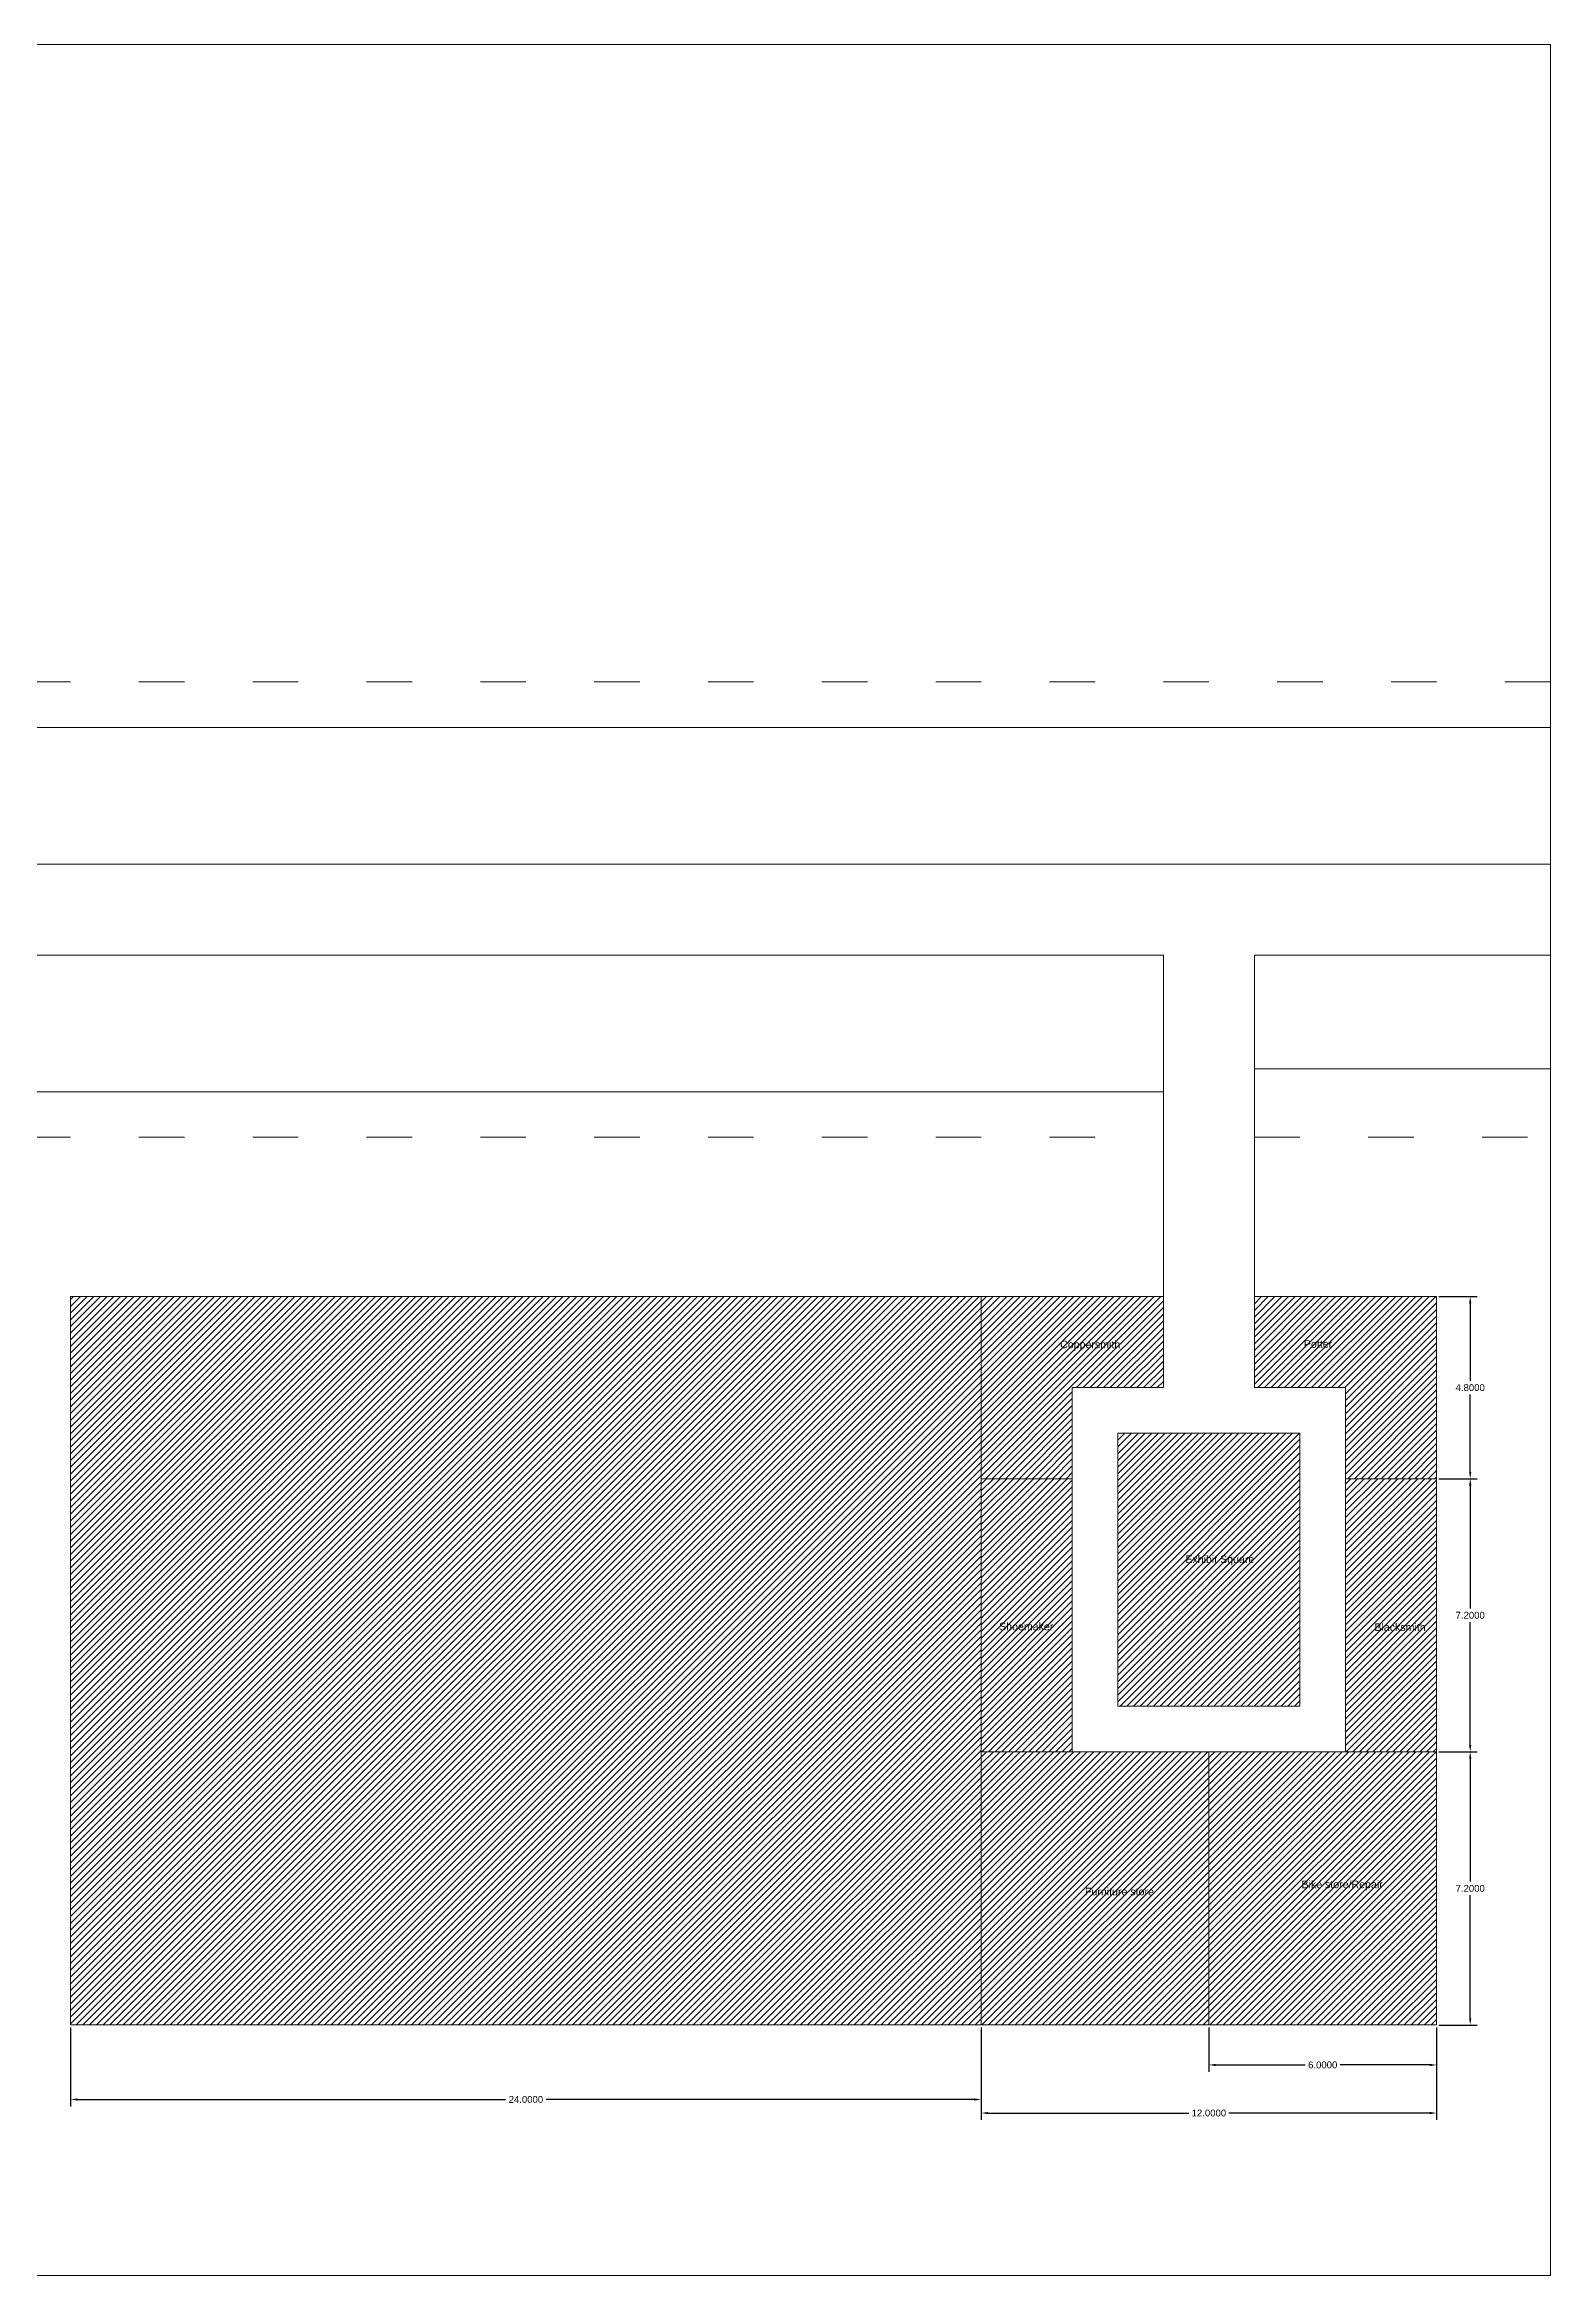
# Model space of a CAD drawing. Header units: inches. Extents: x 164 to 379, y 38 to 328.
# Drawn here: x 240.4 to 280.1, y 268.7 to 327.5 of the extents above; entities that cross this region are included whole.
import ezdxf

# ---------------------------------------------------------------- set-up
doc = ezdxf.new("R2010")
doc.units = ezdxf.units.IN
doc.header["$MEASUREMENT"] = 0
doc.linetypes.add('ACAD_ISO03W100', pattern=[30, 12, -18])
for name, color, linetype, lineweight in [('BoundaryBackstreet', 7, 'ACAD_ISO03W100', 13), ('Fountain', 170, 'Continuous', 13), ('Restaurant&Shop', 104, 'Continuous', 13), ('Store', 131, 'Continuous', 13), ('TEXT', 7, 'Continuous', 13), ('Walkway Junction', 7, 'Continuous', 13)]:
    doc.layers.add(name, color=color, linetype=linetype, lineweight=lineweight)
doc.styles.get("Standard").update_dxf_attribs({"font": 'arial.ttf'})
doc.dimstyles.get("Standard").update_dxf_attribs({"dimtxt": 0.18, "dimasz": 0.18, "dimexe": 0.18, "dimexo": 0.0625, "dimgap": 0.09, "dimtad": 0, "dimtih": 1, "dimtoh": 1, "dimdec": 4, "dimzin": 0, "dimdsep": 46, "dimtxsty": 'Standard', "dimcen": 0.09, "dimadec": 0, "dimazin": 0, "dimtfac": 1, "dimtdec": 4, "dimtofl": 0, "dimtmove": 0, "dimatfit": 3, "dimfxl": 0, "dimtolj": 1, "dimtzin": 0, "dimarcsym": 0})
pattern_1 = [(45, (6.13327, 206.61615), (-0.08838835, 0.08838835), [])]
pattern_2 = [(45, (6.13327, 204.21615), (-0.08838835, 0.08838835), [])]
pattern_3 = [(45, (-3.46673, 204.21615), (-0.08838835, 0.08838835), [])]

# ---------------------------------------------------------------- blocks, each defined once
blk = doc.blocks.new('*D106')
at = {"layer": 'Defpoints', "color": 0, "transparency": 16777216}
for p in [(265.053, 275.338), (277.053, 275.338), (277.053, 273.017)]:
    blk.add_point(p, dxfattribs=at)
at = {"layer": 'Store', "color": 0, "lineweight": -2, "transparency": 16777216}
for p, q in [((265.053, 275.276), (265.053, 272.837)), ((277.053, 275.276), (277.053, 272.837)), ((265.233, 273.017), (270.528, 273.017)), ((276.873, 273.017), (271.578, 273.017))]:
    blk.add_line(p, q, dxfattribs=at)
at = {"layer": 'Store', "color": 0, "transparency": 16777216}
for points in [[(265.233, 273.047), (265.233, 272.987), (265.053, 273.017)], [(276.873, 273.047), (276.873, 272.987), (277.053, 273.017)]]:
    blk.add_solid(points, dxfattribs=at)
at = {"layer": 'Store', "color": 0, "transparency": 16777216, "insert": (271.053, 273.017), "char_height": 0.18, "attachment_point": 5}
blk.add_mtext('\\A1;12.0000', dxfattribs=at)
blk = doc.blocks.new('*D107')
at = {"layer": 'Defpoints', "color": 0, "transparency": 16777216}
for p in [(271.053, 275.338), (277.053, 275.338), (271.053, 274.285)]:
    blk.add_point(p, dxfattribs=at)
at = {"layer": 'Store', "color": 0, "lineweight": -2, "transparency": 16777216}
for p, q in [((271.053, 275.276), (271.053, 274.105)), ((277.053, 275.276), (277.053, 274.105)), ((271.233, 274.285), (273.589, 274.285)), ((276.873, 274.285), (274.517, 274.285))]:
    blk.add_line(p, q, dxfattribs=at)
at = {"layer": 'Store', "color": 0, "transparency": 16777216}
for points in [[(271.233, 274.315), (271.233, 274.255), (271.053, 274.285)], [(276.873, 274.315), (276.873, 274.255), (277.053, 274.285)]]:
    blk.add_solid(points, dxfattribs=at)
at = {"layer": 'Store', "color": 0, "transparency": 16777216, "insert": (274.053, 274.285), "char_height": 0.18, "attachment_point": 5}
blk.add_mtext('\\A1;6.0000', dxfattribs=at)
blk = doc.blocks.new('*D108')
at = {"layer": 'Defpoints', "color": 0, "transparency": 16777216}
for p in [(277.053, 294.538), (277.053, 289.738), (277.94, 289.738)]:
    blk.add_point(p, dxfattribs=at)
at = {"layer": 'Restaurant&Shop', "color": 0, "lineweight": -2, "transparency": 16777216}
for p, q in [((277.116, 294.538), (278.12, 294.538)), ((277.94, 294.358), (277.94, 292.32)), ((277.94, 289.918), (277.94, 291.956)), ((277.116, 289.738), (278.12, 289.738))]:
    blk.add_line(p, q, dxfattribs=at)
at = {"layer": 'Restaurant&Shop', "color": 0, "transparency": 16777216}
for points in [[(277.91, 294.358), (277.97, 294.358), (277.94, 294.538)], [(277.91, 289.918), (277.97, 289.918), (277.94, 289.738)]]:
    blk.add_solid(points, dxfattribs=at)
at = {"layer": 'Restaurant&Shop', "color": 0, "transparency": 16777216, "insert": (277.94, 292.138), "char_height": 0.18, "attachment_point": 5}
blk.add_mtext('\\A1;4.8000', dxfattribs=at)
blk = doc.blocks.new('*D109')
at = {"layer": 'Defpoints', "color": 0, "transparency": 16777216}
for p in [(277.053, 289.738), (277.053, 282.538), (277.94, 282.538)]:
    blk.add_point(p, dxfattribs=at)
at = {"layer": 'Store', "color": 0, "lineweight": -2, "transparency": 16777216}
for p, q in [((277.116, 289.738), (278.12, 289.738)), ((277.94, 289.558), (277.94, 286.32)), ((277.94, 282.718), (277.94, 285.956)), ((277.116, 282.538), (278.12, 282.538))]:
    blk.add_line(p, q, dxfattribs=at)
at = {"layer": 'Store', "color": 0, "transparency": 16777216}
for points in [[(277.91, 289.558), (277.97, 289.558), (277.94, 289.738)], [(277.91, 282.718), (277.97, 282.718), (277.94, 282.538)]]:
    blk.add_solid(points, dxfattribs=at)
at = {"layer": 'Store', "color": 0, "transparency": 16777216, "insert": (277.94, 286.138), "char_height": 0.18, "attachment_point": 5}
blk.add_mtext('\\A1;7.2000', dxfattribs=at)
blk = doc.blocks.new('*D110')
at = {"layer": 'Defpoints', "color": 0, "transparency": 16777216}
for p in [(277.053, 282.538), (277.053, 275.338), (277.94, 275.338)]:
    blk.add_point(p, dxfattribs=at)
at = {"layer": 'Store', "color": 0, "lineweight": -2, "transparency": 16777216}
for p, q in [((277.116, 282.538), (278.12, 282.538)), ((277.94, 282.358), (277.94, 279.12)), ((277.94, 275.518), (277.94, 278.756)), ((277.116, 275.338), (278.12, 275.338))]:
    blk.add_line(p, q, dxfattribs=at)
at = {"layer": 'Store', "color": 0, "transparency": 16777216}
for points in [[(277.91, 282.358), (277.97, 282.358), (277.94, 282.538)], [(277.91, 275.518), (277.97, 275.518), (277.94, 275.338)]]:
    blk.add_solid(points, dxfattribs=at)
at = {"layer": 'Store', "color": 0, "transparency": 16777216, "insert": (277.94, 278.938), "char_height": 0.18, "attachment_point": 5}
blk.add_mtext('\\A1;7.2000', dxfattribs=at)
blk = doc.blocks.new('*D112')
at = {"layer": 'Defpoints', "color": 0, "transparency": 16777216}
for p in [(241.053, 275.338), (265.053, 275.338), (241.053, 273.374)]:
    blk.add_point(p, dxfattribs=at)
at = {"layer": 'Fountain', "color": 0, "lineweight": -2, "transparency": 16777216}
for p, q in [((241.053, 275.276), (241.053, 273.194)), ((265.053, 275.276), (265.053, 273.194)), ((241.233, 273.374), (252.518, 273.374)), ((264.873, 273.374), (253.588, 273.374))]:
    blk.add_line(p, q, dxfattribs=at)
at = {"layer": 'Fountain', "color": 0, "transparency": 16777216}
for points in [[(241.233, 273.404), (241.233, 273.344), (241.053, 273.374)], [(264.873, 273.404), (264.873, 273.344), (265.053, 273.374)]]:
    blk.add_solid(points, dxfattribs=at)
at = {"layer": 'Fountain', "color": 0, "transparency": 16777216, "insert": (253.053, 273.374), "char_height": 0.18, "attachment_point": 5}
blk.add_mtext('\\A1;24.0000', dxfattribs=at)

msp = doc.modelspace()

# ---------------------------------------------------------------- hatches: boundary and pattern name
at = {"layer": 'Fountain'}
h = msp.add_hatch(dxfattribs=at)
h.set_pattern_fill('ANSI31', color=140)
h.set_pattern_definition(pattern_1)
h.paths.add_polyline_path([(265.05302, 294.53824), (241.05302, 294.53824), (241.05302, 275.33824), (265.05302, 275.33824)])
h = msp.add_hatch(dxfattribs=at)
h.set_pattern_fill('ANSI31', color=256)
h.set_pattern_definition(pattern_3)
h.paths.add_polyline_path([(267.45302, 282.53824), (265.05302, 282.53824), (265.05302, 289.73824), (267.45302, 289.73824)])
h = msp.add_hatch(dxfattribs=at)
h.set_pattern_fill('ANSI31', color=256)
h.set_pattern_definition(pattern_2)
h.paths.add_polyline_path([(277.05302, 282.53824), (274.65302, 282.53824), (274.65302, 289.73824), (277.05302, 289.73824)])
at = {"layer": 'Store', "true_color": 0x939598}
h = msp.add_hatch(dxfattribs=at)
h.set_pattern_fill('ANSI31', color=252)
h.paths.add_polyline_path([(268.65302, 290.93824), (273.45302, 290.93824), (273.45302, 283.73824), (268.65302, 283.73824)])
at = {"layer": 'Store'}
h = msp.add_hatch(dxfattribs=at)
h.set_pattern_fill('ANSI31', color=256)
h.set_pattern_definition(pattern_3)
h.paths.add_polyline_path([(267.45302, 289.73824), (265.05302, 289.73824), (265.05302, 282.53824), (267.45302, 282.53824)])
h = msp.add_hatch(dxfattribs=at)
h.set_pattern_fill('ANSI31', color=256)
h.set_pattern_definition(pattern_2)
h.paths.add_polyline_path([(277.05302, 289.73824), (274.65302, 289.73824), (274.65302, 282.53824), (277.05302, 282.53824)])
h = msp.add_hatch(dxfattribs=at)
h.set_pattern_fill('ANSI31', color=256)
h.set_pattern_definition(pattern_1)
h.paths.add_polyline_path([(271.05302, 282.53824), (265.05302, 282.53824), (265.05302, 275.33824), (271.05302, 275.33824)])
h = msp.add_hatch(dxfattribs=at)
h.set_pattern_fill('ANSI31', color=256)
h.set_pattern_definition(pattern_1)
h.paths.add_polyline_path([(277.05302, 282.53824), (271.05302, 282.53824), (271.05302, 275.33824), (277.05302, 275.33824)])
at = {"layer": 'TEXT', "true_color": 0x139b48}
h = msp.add_hatch(dxfattribs=at)
h.set_pattern_fill('ANSI31', color=114)
h.paths.add_polyline_path([(267.45302, 292.13824), (267.45302, 289.73824), (265.05302, 289.73824), (265.05302, 294.53824), (269.85302, 294.53824), (269.85302, 292.13824)])
h.paths.add_polyline_path([(268.61887, 293.08), (267.16812, 293.08), (267.16812, 293.49214), (268.61887, 293.49214)], flags=24)
h = msp.add_hatch(dxfattribs=at)
h.set_pattern_fill('ANSI31', color=114)
h.paths.add_polyline_path([(274.65302, 292.13824), (274.65302, 289.73824), (277.05302, 289.73824), (277.05302, 294.53824), (272.25302, 294.53824), (272.25302, 292.13824)])
h.paths.add_polyline_path([(273.48608, 293.08), (274.33533, 293.08), (274.33533, 293.49214), (273.48608, 293.49214)], flags=24)

# ---------------------------------------------------------------- linework, layer by layer
at = {"layer": 'BoundaryBackstreet', "ltscale": 0.1}
for p, q in [((221.85302, 310.73824), (280.05302, 310.73824)), ((221.85302, 298.73824), (269.85302, 298.73824)), ((272.25302, 298.73824), (280.05302, 298.73824))]:
    msp.add_line(p, q, dxfattribs=at)
at = {"layer": 'Fountain'}
msp.add_line((265.05302, 294.53824), (241.05302, 294.53824), dxfattribs=at)
at = {"layer": 'Fountain', "color": 140}
msp.add_lwpolyline([(265.05302, 294.53824), (241.05302, 294.53824), (241.05302, 275.33824), (265.05302, 275.33824)], close=True, dxfattribs=at)
at = {"layer": 'Store', "color": 252, "true_color": 0x939598}
msp.add_lwpolyline([(268.65302, 290.93824), (273.45302, 290.93824), (273.45302, 283.73824), (268.65302, 283.73824)], close=True, dxfattribs=at)
at = {"layer": 'Store'}
for points in [[(267.45302, 282.53824), (265.05302, 282.53824), (265.05302, 289.73824), (267.45302, 289.73824)], [(277.05302, 282.53824), (274.65302, 282.53824), (274.65302, 289.73824), (277.05302, 289.73824)], [(271.05302, 282.53824), (265.05302, 282.53824), (265.05302, 275.33824), (271.05302, 275.33824)], [(277.05302, 282.53824), (271.05302, 282.53824), (271.05302, 275.33824), (277.05302, 275.33824)]]:
    msp.add_lwpolyline(points, close=True, dxfattribs=at)
at = {"layer": 'TEXT', "color": 114, "true_color": 0x139b48}
for p, q in [((265.05302, 289.73824), (265.05302, 294.53824)), ((269.85302, 294.53824), (269.85302, 292.13824)), ((272.25302, 294.53824), (272.25302, 292.13824)), ((277.05302, 294.53824), (272.25302, 294.53824)), ((277.05302, 289.73824), (277.05302, 294.53824)), ((269.85302, 292.13824), (267.45302, 292.13824)), ((267.45302, 292.13824), (267.45302, 289.73824)), ((272.25302, 292.13824), (274.65302, 292.13824)), ((274.65302, 292.13824), (274.65302, 289.73824)), ((274.65302, 289.73824), (277.05302, 289.73824))]:
    msp.add_line(p, q, dxfattribs=at)
at = {"layer": 'TEXT'}
msp.add_lwpolyline([(176.85302, 327.53824), (280.05302, 327.53824), (280.05302, 268.73824), (176.85302, 268.73824)], close=True, dxfattribs=at)
at = {"layer": 'Walkway Junction'}
for p, q in [((280.05302, 309.53824), (221.85302, 309.53824)), ((280.05302, 305.93824), (221.85302, 305.93824)), ((269.85302, 303.53824), (224.25302, 303.53824)), ((269.85302, 294.53824), (269.85302, 303.53824)), ((280.05302, 303.53824), (272.25302, 303.53824)), ((272.25302, 303.53824), (272.25302, 294.53824)), ((280.05302, 300.53824), (272.25302, 300.53824)), ((269.85302, 299.93824), (221.85302, 299.93824)), ((265.05302, 275.33824), (265.05302, 294.53824)), ((265.05302, 294.53824), (269.85302, 294.53824)), ((265.05302, 275.33824), (265.05302, 294.53824)), ((272.25302, 294.53824), (277.05302, 294.53824)), ((277.05302, 275.33824), (277.05302, 294.53824)), ((265.05302, 275.33824), (277.05302, 275.33824))]:
    msp.add_line(p, q, dxfattribs=at)

# ---------------------------------------------------------------- texts
at = {"layer": 'TEXT', "char_height": 0.2, "attachment_point": 1}
for s, insert in [('Coppersmith', (267.13334, 293.37657)), ('Potter', (273.55763, 293.3892)), ('Exhibit Square', (270.43253, 287.71454)), ('Shoemaker', (265.52472, 285.9426)), ('Blacksmith', (275.41588, 285.92367)), ('\\pi0.90206;Furniture store', (266.88529, 278.95468)), ('\\pi0.73002;Bike store/Repair', (272.76246, 279.14473))]:
    msp.add_mtext_dynamic_manual_height_columns(s, width=3.5863752, gutter_width=1, heights=[0], dxfattribs=dict(at, insert=insert))

# ---------------------------------------------------------------- dimensions: what is measured, and where the dimension line sits
at = {"layer": 'Fountain', "color": 140}
dim = msp.add_aligned_dim(p1=(265.05302, 275.33824), p2=(241.05302, 275.33824), distance=1.96433, dimstyle='Standard', dxfattribs=at)
dim.commit()
dim.dimension.update_dxf_attribs({"geometry": '*D112', "text_midpoint": (253.05302, 273.37391)})
at = {"layer": 'Restaurant&Shop'}
dim = msp.add_aligned_dim(p1=(277.05302, 294.53824), p2=(277.05302, 289.73824), distance=0.88673, dimstyle='Standard', dxfattribs=at)
dim.commit()
dim.dimension.update_dxf_attribs({"geometry": '*D108', "text_midpoint": (277.93975, 292.13824)})
at = {"layer": 'Store'}
for base, p1, p2, picture, middle in [((277.93975, 282.53824), (277.05302, 289.73824), (277.05302, 282.53824), '*D109', (277.93975, 286.13824)), ((277.93975, 275.33824), (277.05302, 282.53824), (277.05302, 275.33824), '*D110', (277.93975, 278.93824))]:
    dim = msp.add_linear_dim(base=base, p1=p1, p2=p2, angle=90, dimstyle='Standard', dxfattribs=at)
    dim.commit()
    dim.dimension.update_dxf_attribs({"geometry": picture, "text_midpoint": middle})
for p1, p2, distance, picture, middle in [((265.05302, 275.33824), (277.05302, 275.33824), -2.32121, '*D106', (271.05302, 273.01703)), ((277.05302, 275.33824), (271.05302, 275.33824), 1.05331, '*D107', (274.05302, 274.28493))]:
    dim = msp.add_aligned_dim(p1=p1, p2=p2, distance=distance, dimstyle='Standard', dxfattribs=at)
    dim.commit()
    dim.dimension.update_dxf_attribs({"geometry": picture, "text_midpoint": middle})

doc.saveas('drawing.dxf')
